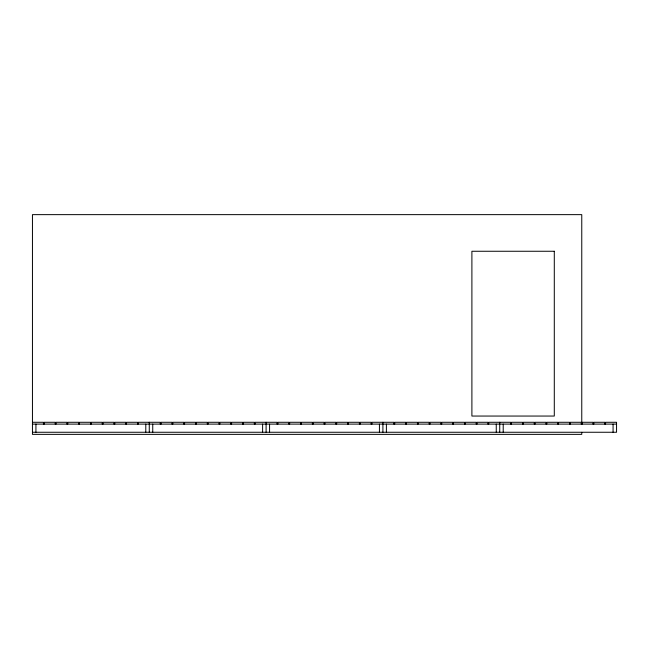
<?xml version="1.0" encoding="UTF-8"?>
<svg xmlns="http://www.w3.org/2000/svg" width="649" height="649" viewBox="0 0 649 649"><rect width="100%" height="100%" fill="white"/><g stroke="black" fill="none" stroke-linecap="round" stroke-linejoin="round"><path stroke-width="0.97" d="M32.45 422.28L43.434 422.28L43.434 424.105M32.45 424.105L616.55 424.105M32.45 432.258L616.55 432.258L616.55 422.28L605.566 422.28L605.566 424.105M613.07 424.105L613.07 432.258M604.795 424.105L604.795 422.28L593.811 422.28L593.811 424.105M593.04 424.105L593.04 422.28L582.056 422.28L582.056 424.105M581.764 424.235L581.764 214.641L32.45 214.641L32.45 434.359L581.764 434.359L581.764 432.339M581.285 424.105L581.285 422.28L570.301 422.28L570.301 424.105M569.53 424.105L569.53 422.28L558.546 422.28L558.546 424.105M557.775 424.105L557.775 422.28L546.791 422.28L546.791 424.105M546.02 424.105L546.02 422.28L535.036 422.28L535.036 424.105M534.265 424.105L534.265 422.28L523.281 422.28L523.281 424.105M522.51 424.105L522.51 422.28L511.526 422.28L511.526 424.105M510.714 424.105L510.714 422.28L488.746 422.28L488.746 424.105M503.21 424.105L503.21 432.258M499.73 422.28L499.73 432.258M496.25 424.105L496.25 432.258M487.975 424.105L487.975 422.28L476.991 422.28L476.991 424.105M476.22 424.105L476.22 422.28L465.236 422.28L465.236 424.105M464.465 424.105L464.465 422.28L453.481 422.28L453.481 424.105M452.71 424.105L452.71 422.28L441.726 422.28L441.726 424.105M440.955 424.105L440.955 422.28L429.971 422.28L429.971 424.105M429.2 424.105L429.2 422.28L418.216 422.28L418.216 424.105M417.445 424.105L417.445 422.28L406.461 422.28L406.461 424.105M405.69 424.105L405.69 422.28L394.706 422.28L394.706 424.105M393.894 424.105L393.894 422.28L371.926 422.28L371.926 424.105M386.39 424.105L386.39 432.258M382.91 422.28L382.91 432.258M379.43 424.105L379.43 432.258M371.155 424.105L371.155 422.28L360.171 422.28L360.171 424.105M359.4 424.105L359.4 422.28L348.416 422.28L348.416 424.105M347.645 424.105L347.645 422.28L336.661 422.28L336.661 424.105M335.89 424.105L335.89 422.28L324.906 422.28L324.906 424.105M324.135 424.105L324.135 422.28L313.151 422.28L313.151 424.105M312.38 424.105L312.38 422.28L301.396 422.28L301.396 424.105M300.625 424.105L300.625 422.28L289.641 422.28L289.641 424.105M288.87 424.105L288.87 422.28L277.886 422.28L277.886 424.105M277.074 424.105L277.074 422.28L255.106 422.28L255.106 424.105M269.57 424.105L269.57 432.258M266.09 422.28L266.09 432.258M262.61 424.105L262.61 432.258M254.335 424.105L254.335 422.28L243.351 422.28L243.351 424.105M242.58 424.105L242.58 422.28L231.596 422.28L231.596 424.105M230.825 424.105L230.825 422.28L219.841 422.28L219.841 424.105M219.07 424.105L219.07 422.28L208.086 422.28L208.086 424.105M207.315 424.105L207.315 422.28L196.331 422.28L196.331 424.105M195.56 424.105L195.56 422.28L184.576 422.28L184.576 424.105M183.805 424.105L183.805 422.28L172.821 422.28L172.821 424.105M172.05 424.105L172.05 422.28L161.066 422.28L161.066 424.105M160.254 424.105L160.254 422.28L138.286 422.28L138.286 424.105M152.75 424.105L152.75 432.258M149.27 422.28L149.27 432.258M145.79 424.105L145.79 432.258M137.515 424.105L137.515 422.28L126.531 422.28L126.531 424.105M125.76 424.105L125.76 422.28L114.776 422.28L114.776 424.105M114.005 424.105L114.005 422.28L103.021 422.28L103.021 424.105M102.25 424.105L102.25 422.28L91.266 422.28L91.266 424.105M90.495 424.105L90.495 422.28L79.511 422.28L79.511 424.105M78.74 424.105L78.74 422.28L67.756 422.28L67.756 424.105M66.985 424.105L66.985 422.28L56.001 422.28L56.001 424.105M55.23 424.105L55.23 422.28L44.246 422.28L44.246 424.105M35.93 424.105L35.93 432.258M554.295 251.26L471.896 251.26L471.896 416.05L554.295 416.05L554.295 251.26"/></g></svg>
